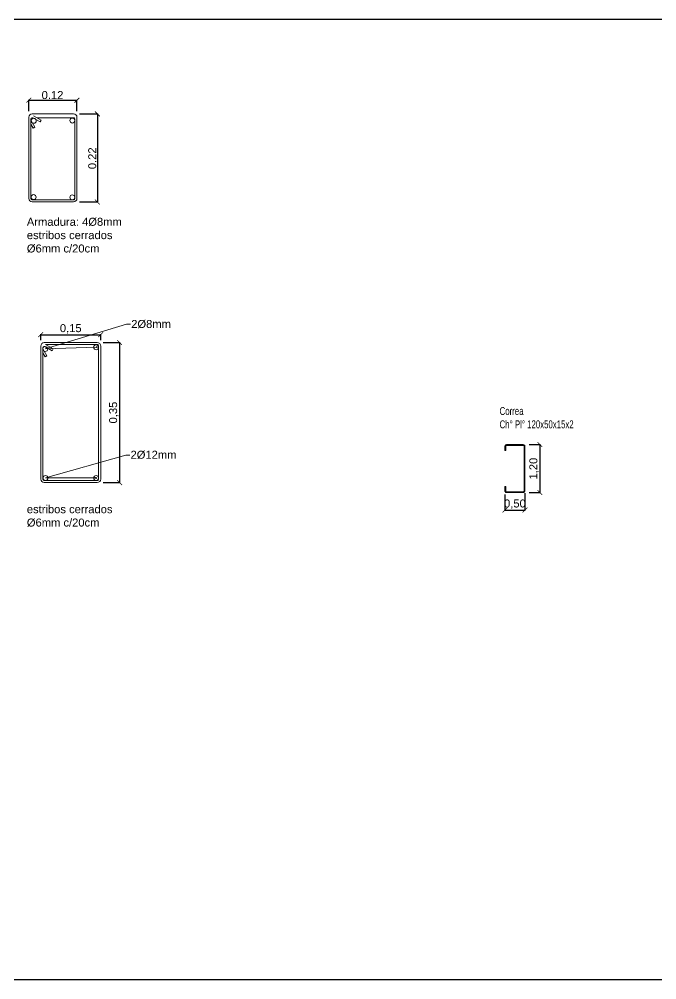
# Model space of a CAD drawing. Header units: millimetres. Extents: x 265 to 899, y -203 to 32.
# Drawn here: x 670.75 to 686.69, y -134.77 to -110.76 of the extents above; entities that cross this region are included whole.
import ezdxf
from ezdxf import colors
from ezdxf.entities.mleader import LeaderData, LeaderLine
from ezdxf.math import Vec2, Vec3

# ---------------------------------------------------------------- set-up
doc = ezdxf.new("R2010")
doc.units = ezdxf.units.MM
doc.header["$LTSCALE"] = 0.1
doc.header["$MEASUREMENT"] = 0
doc.header["$PDMODE"] = 3
doc.header["$PDSIZE"] = 0.1
doc.layers.get('DEFPOINTS').update_dxf_attribs({"color": 1})
doc.layers.add('00_EST_ARMADURA', color=1, linetype='Continuous', lineweight=13, true_color=0xff0000)
for name, color, linetype, lineweight in [('00_EST_Cotas', 6, 'Continuous', 9), ('00_EST_TEXTO', 6, 'Continuous', 9), ('00_EST_Viga', 5, 'Continuous', 20)]:
    doc.layers.add(name, color=color, linetype=linetype, lineweight=lineweight)
doc.layers.add('00_EST_NoImprimir', color=1, linetype='Continuous', plot=False)
doc.styles.add('Arial1_50', font='arial.ttf', dxfattribs={"height": 0.05})
doc.styles.add('Arial20', font='arial.ttf', dxfattribs={"height": 0.2})
doc.styles.add('COTAS', font='ROMANS.shx', dxfattribs={"width": 0.7})
doc.dimstyles.new('Cota 1-100-Andres', dxfattribs={"dimtxt": 0.2, "dimasz": 0.12, "dimexe": 0.012, "dimexo": 0.15, "dimgap": 0.025, "dimtad": 1, "dimzin": 0, "dimtxsty": 'Arial20', "dimblk1": 'ARCHTICK', "dimblk2": 'ARCHTICK', "dimsah": 1, "dimcen": 0.09, "dimclrd": 256, "dimclre": 256, "dimclrt": 256, "dimazin": 0, "dimtfac": 1, "dimtofl": 0, "dimtmove": 0, "dimatfit": 3, "dimldrblk": 'ARCHTICK', "dimfxl": 1, "dimtolj": 1, "dimtzin": 0, "dimarcsym": 0})

# ---------------------------------------------------------------- blocks, each defined once
blk = doc.blocks.new('_ARCHTICK')
at = {"color": 0, "linetype": 'ByBlock', "const_width": 0.15}
blk.add_lwpolyline([(-0.5, -0.5), (0.5, 0.5)], dxfattribs=at)
blk = doc.blocks.new('*D89')
at = {"layer": '00_EST_Cotas', "lineweight": -2, "transparency": 16777216}
for p, q in [((682.894, -122.642), (682.894, -123.039)), ((683.394, -122.602), (683.394, -123.039)), ((682.894, -123.027), (683.394, -123.027))]:
    blk.add_line(p, q, dxfattribs=at)
at = {"layer": 'DEFPOINTS', "color": 0, "transparency": 16777216}
for p in [(683.394, -122.452), (682.894, -122.492), (683.394, -123.027)]:
    blk.add_point(p, dxfattribs=at)
at = {"layer": '00_EST_Cotas', "lineweight": -2, "transparency": 16777216, "xscale": 0.12, "yscale": 0.12, "zscale": 0.12, "rotation": 180}
blk.add_blockref('_ARCHTICK', (682.894, -123.027), dxfattribs=at)
at = {"layer": '00_EST_Cotas', "lineweight": -2, "transparency": 16777216, "xscale": 0.12, "yscale": 0.12, "zscale": 0.12}
blk.add_blockref('_ARCHTICK', (683.394, -123.027), dxfattribs=at)
at = {"layer": '00_EST_Cotas', "transparency": 16777216, "insert": (683.144, -122.882), "char_height": 0.2, "attachment_point": 5, "style": 'Arial20'}
blk.add_mtext('\\A1;0,50', dxfattribs=at)
blk = doc.blocks.new('*D90')
at = {"layer": '00_EST_Cotas', "lineweight": -2, "transparency": 16777216}
for p, q in [((683.504, -121.392), (683.78, -121.392)), ((683.768, -121.392), (683.768, -122.592)), ((683.504, -122.592), (683.78, -122.592))]:
    blk.add_line(p, q, dxfattribs=at)
at = {"layer": 'DEFPOINTS', "color": 0, "transparency": 16777216}
for p in [(683.354, -121.392), (683.354, -122.592), (683.768, -122.592)]:
    blk.add_point(p, dxfattribs=at)
at = {"layer": '00_EST_Cotas', "lineweight": -2, "transparency": 16777216, "xscale": 0.12, "yscale": 0.12, "zscale": 0.12}
for p, rotation in [((683.768, -121.392), 90), ((683.768, -122.592), 270)]:
    blk.add_blockref('_ARCHTICK', p, dxfattribs=dict(at, rotation=rotation))
at = {"layer": '00_EST_Cotas', "transparency": 16777216, "insert": (683.623, -121.992), "char_height": 0.2, "attachment_point": 5, "rotation": 90, "style": 'Arial20'}
blk.add_mtext('\\A1;1,20', dxfattribs=at)
blk = doc.blocks.new('*D329')
at = {"layer": '00_EST_Cotas', "lineweight": -2, "transparency": 16777216}
for p, q in [((670.986, -113.06), (670.986, -112.77)), ((670.986, -112.782), (672.19, -112.782)), ((672.19, -113.06), (672.19, -112.77))]:
    blk.add_line(p, q, dxfattribs=at)
at = {"layer": 'DEFPOINTS', "color": 0, "transparency": 16777216}
for p in [(672.19, -112.782), (670.986, -113.21), (672.19, -113.21)]:
    blk.add_point(p, dxfattribs=at)
at = {"layer": '00_EST_Cotas', "lineweight": -2, "transparency": 16777216, "xscale": 0.12, "yscale": 0.12, "zscale": 0.12, "rotation": 180}
blk.add_blockref('_ARCHTICK', (670.986, -112.782), dxfattribs=at)
at = {"layer": '00_EST_Cotas', "lineweight": -2, "transparency": 16777216, "xscale": 0.12, "yscale": 0.12, "zscale": 0.12}
blk.add_blockref('_ARCHTICK', (672.19, -112.782), dxfattribs=at)
at = {"layer": '00_EST_Cotas', "transparency": 16777216, "insert": (671.578, -112.655), "char_height": 0.2, "attachment_point": 5, "style": 'Arial20'}
blk.add_mtext('\\A1;0.12', dxfattribs=at)
blk = doc.blocks.new('*D330')
at = {"layer": '00_EST_Cotas', "lineweight": -2, "transparency": 16777216}
for p, q in [((672.254, -113.124), (672.712, -113.124)), ((672.7, -113.124), (672.7, -115.324)), ((672.254, -115.324), (672.712, -115.324))]:
    blk.add_line(p, q, dxfattribs=at)
at = {"layer": 'DEFPOINTS', "color": 0, "transparency": 16777216}
for p in [(672.104, -113.124), (672.104, -115.324), (672.7, -115.324)]:
    blk.add_point(p, dxfattribs=at)
at = {"layer": '00_EST_Cotas', "lineweight": -2, "transparency": 16777216, "xscale": 0.12, "yscale": 0.12, "zscale": 0.12}
for p, rotation in [((672.7, -113.124), 90), ((672.7, -115.324), 270)]:
    blk.add_blockref('_ARCHTICK', p, dxfattribs=dict(at, rotation=rotation))
at = {"layer": '00_EST_Cotas', "transparency": 16777216, "insert": (672.573, -114.234), "char_height": 0.2, "attachment_point": 5, "rotation": 90, "style": 'Arial20'}
blk.add_mtext('\\A1;0.22', dxfattribs=at)
blk = doc.blocks.new('*D339')
at = {"layer": '00_EST_Cotas', "lineweight": -2, "transparency": 16777216}
for p, q in [((671.284, -118.777), (671.284, -118.632)), ((671.284, -118.644), (672.784, -118.644)), ((672.784, -118.777), (672.784, -118.632))]:
    blk.add_line(p, q, dxfattribs=at)
at = {"layer": 'DEFPOINTS', "color": 0, "transparency": 16777216}
for p in [(672.784, -118.644), (671.284, -118.927), (672.784, -118.927)]:
    blk.add_point(p, dxfattribs=at)
at = {"layer": '00_EST_Cotas', "lineweight": -2, "transparency": 16777216, "xscale": 0.12, "yscale": 0.12, "zscale": 0.12, "rotation": 180}
blk.add_blockref('_ARCHTICK', (671.284, -118.644), dxfattribs=at)
at = {"layer": '00_EST_Cotas', "lineweight": -2, "transparency": 16777216, "xscale": 0.12, "yscale": 0.12, "zscale": 0.12}
blk.add_blockref('_ARCHTICK', (672.784, -118.644), dxfattribs=at)
at = {"layer": '00_EST_Cotas', "transparency": 16777216, "insert": (672.034, -118.499), "char_height": 0.2, "attachment_point": 5, "style": 'Arial20'}
blk.add_mtext('\\A1;0,15', dxfattribs=at)
blk = doc.blocks.new('*D340')
at = {"layer": '00_EST_Cotas', "lineweight": -2, "transparency": 16777216}
for p, q in [((672.848, -118.841), (673.269, -118.841)), ((673.257, -118.841), (673.257, -122.341)), ((672.848, -122.341), (673.269, -122.341))]:
    blk.add_line(p, q, dxfattribs=at)
at = {"layer": 'DEFPOINTS', "color": 0, "transparency": 16777216}
for p in [(672.698, -118.841), (672.698, -122.341), (673.257, -122.341)]:
    blk.add_point(p, dxfattribs=at)
at = {"layer": '00_EST_Cotas', "lineweight": -2, "transparency": 16777216, "xscale": 0.12, "yscale": 0.12, "zscale": 0.12}
for p, rotation in [((673.257, -118.841), 90), ((673.257, -122.341), 270)]:
    blk.add_blockref('_ARCHTICK', p, dxfattribs=dict(at, rotation=rotation))
at = {"layer": '00_EST_Cotas', "transparency": 16777216, "insert": (673.112, -120.591), "char_height": 0.2, "attachment_point": 5, "rotation": 90, "style": 'Arial20'}
blk.add_mtext('\\A1;0,35', dxfattribs=at)
blk = doc.blocks.new('_DotSmall')
at = {"color": 0, "linetype": 'ByBlock', "const_width": 0.5}
blk.add_lwpolyline([(-0.0625, 0, 1), (0.0625, 0, 1)], format="xyb", close=True, dxfattribs=at)

msp = doc.modelspace()

# ---------------------------------------------------------------- linework, layer by layer
at = {"layer": '00_EST_ARMADURA'}
for p, q in [((671.14, -113.457, 3.051), (671.038, -113.279, 3.051)), ((671.27, -113.327, 3.051), (671.09, -113.224, 3.051)), ((671.104, -113.172, 3.051), (671.295, -113.283, 3.051)), ((671.295, -113.283, 3.051), (671.27, -113.327, 3.051)), ((671.038, -113.383, 3.051), (671.095, -113.483, 3.051)), ((671.095, -113.483, 3.051), (671.14, -113.457, 3.051)), ((670.986, -115.238), (670.986, -113.79)), ((672.19, -113.79), (672.19, -115.238)), ((672.104, -115.324), (671.072, -115.324)), ((671.438, -119.174, 3.051), (671.336, -118.997, 3.051)), ((671.336, -119.1, 3.051), (671.393, -119.2, 3.051)), ((671.568, -119.045, 3.051), (671.388, -118.941, 3.051)), ((671.886, -118.89, 1.574), (671.402, -118.889, 3.051)), ((671.402, -118.889, 3.051), (671.594, -119, 3.051)), ((671.594, -119, 3.051), (671.568, -119.045, 3.051)), ((672.698, -118.89), (671.886, -118.889, 2.477)), ((671.393, -119.2, 3.051), (671.438, -119.174, 3.051)), ((671.284, -122.255), (671.284, -119.657)), ((672.784, -119.657), (672.784, -122.255)), ((671.794, -122.341), (671.37, -122.341)), ((672.698, -122.341), (671.794, -122.341))]:
    msp.add_line(p, q, dxfattribs=at)
for points in [[(670.986, -113.79), (670.986, -113.21, -0.414214), (671.072, -113.124), (672.104, -113.124, -0.414214), (672.19, -113.21), (672.19, -113.79)], [(671.038, -114.243), (671.038, -113.258, -0.414214), (671.072, -113.224), (671.09, -113.224)], [(671.193, -113.224), (672.104, -113.224, -0.414214), (672.138, -113.258), (672.138, -114.243)], [(672.138, -114.243), (672.138, -115.238, -0.414214), (672.104, -115.272), (671.072, -115.272, -0.414214), (671.038, -115.238), (671.038, -114.243)], [(671.284, -119.657), (671.284, -118.927, -0.414214), (671.37, -118.841), (671.886, -118.841)], [(671.886, -118.841), (672.698, -118.841, -0.414214), (672.784, -118.927), (672.784, -119.657)], [(671.336, -121.26), (671.336, -118.975, -0.414214), (671.37, -118.941), (671.388, -118.941)], [(671.886, -118.89), (672.698, -118.89, -0.414214), (672.732, -118.924), (672.732, -121.26)], [(671.794, -122.289), (671.37, -122.289, -0.414214), (671.336, -122.255), (671.336, -121.26)], [(672.732, -121.26), (672.732, -122.255, -0.414214), (672.698, -122.289), (671.794, -122.289)]]:
    msp.add_lwpolyline(points, format="xyb", dxfattribs=at)
for centre in [(671.108, -113.297), (672.074, -113.29), (671.105, -115.206), (672.073, -115.21), (671.397, -119.001), (672.669, -118.958), (671.401, -122.226), (672.67, -122.227)]:
    msp.add_circle(centre, 0.0623, dxfattribs=at)
for centre, start, end in [((671.072, -115.238), 180, 270), ((672.104, -115.238), 270, 0), ((671.37, -122.255), 180, 270), ((672.698, -122.255), 270, 0)]:
    msp.add_arc(centre, 0.086, start, end, dxfattribs=at)
at = {"layer": '00_EST_NoImprimir'}
msp.add_lwpolyline([(654.639, -110.758), (695.385, -110.758), (695.385, -134.77), (654.639, -134.77)], close=True, dxfattribs=at)
at = {"layer": '00_EST_Viga'}
for points in [[(682.982, -121.392), (682.934, -121.392, 0.414214), (682.894, -121.432), (682.894, -121.542), (682.914, -121.542), (682.914, -121.432, -0.414214), (682.934, -121.412), (682.982, -121.412)], [(683.394, -121.892), (683.394, -121.432, 0.414214), (683.354, -121.392), (682.982, -121.392)], [(682.982, -121.412), (683.354, -121.412, -0.414214), (683.374, -121.432), (683.374, -121.892)], [(682.982, -122.572), (683.354, -122.572, 0.414214), (683.374, -122.552), (683.374, -121.892)], [(683.394, -121.892), (683.394, -122.552, -0.414214), (683.354, -122.592), (682.982, -122.592)], [(682.982, -122.592), (682.934, -122.592, -0.414214), (682.894, -122.552), (682.894, -122.442), (682.914, -122.442), (682.914, -122.552, 0.414214), (682.934, -122.572), (682.982, -122.572)]]:
    msp.add_lwpolyline(points, format="xyb", dxfattribs=at)

# ---------------------------------------------------------------- texts
at = {"layer": '00_EST_TEXTO', "char_height": 0.2, "attachment_point": 1}
for s, width, gutter_width, insert, style in [('Armadura: 4%%C8mm\\Pestribos cerrados\\P%%C6mm c/20cm', 3.53133, 0.25, (670.936, -115.722), 'Arial1_50'), ('{\\fArial|b0|i0|c0|p34;Correa\\PCh° Pl° 120x50x15x2}', 1.89307, 12.5, (682.761, -120.452), 'COTAS'), ('estribos cerrados\\P%%C6mm c/20cm', 3.53133, 0.25, (670.936, -122.907), 'Arial1_50')]:
    msp.add_mtext_dynamic_manual_height_columns(s, width=width, gutter_width=gutter_width, heights=[0], dxfattribs=dict(at, insert=insert, style=style))

# ---------------------------------------------------------------- dimensions: what is measured, and where the dimension line sits
at = {"layer": '00_EST_Cotas'}
dim = msp.add_linear_dim(base=(672.19, -112.782), p1=(670.986, -113.21), p2=(672.19, -113.21), text='0.12', dimstyle='Cota 1-100-Andres', dxfattribs=at)
dim.commit()
dim.dimension.update_dxf_attribs({"geometry": '*D329', "text_midpoint": (671.578, -112.782), "dimtype": 160})
dim = msp.add_linear_dim(base=(672.7, -115.324), p1=(672.104, -113.124), p2=(672.104, -115.324), angle=90, text='0.22', dimstyle='Cota 1-100-Andres', dxfattribs=at)
dim.commit()
dim.dimension.update_dxf_attribs({"geometry": '*D330', "text_midpoint": (672.7, -114.234), "dimtype": 160})
dim = msp.add_linear_dim(base=(672.784, -118.644), p1=(671.284, -118.927), p2=(672.784, -118.927), text='0,15', dimstyle='Cota 1-100-Andres', dxfattribs=at)
dim.commit()
dim.dimension.update_dxf_attribs({"geometry": '*D339', "text_midpoint": (672.034, -118.499)})
dim = msp.add_linear_dim(base=(673.257, -122.341), p1=(672.698, -118.841), p2=(672.698, -122.341), angle=90, text='0,35', dimstyle='Cota 1-100-Andres', dxfattribs=at)
dim.commit()
dim.dimension.update_dxf_attribs({"geometry": '*D340', "text_midpoint": (673.112, -120.591)})
dim = msp.add_linear_dim(base=(683.768, -122.592), p1=(683.354, -121.392), p2=(683.354, -122.592), angle=90, dimstyle='Cota 1-100-Andres', dxfattribs=at)
dim.commit()
dim.dimension.update_dxf_attribs({"geometry": '*D90', "text_midpoint": (683.768, -121.992), "dimtype": 160})
dim = msp.add_linear_dim(base=(683.394, -123.027), p1=(682.894, -122.492), p2=(683.394, -122.452), dimstyle='Cota 1-100-Andres', dxfattribs=at)
dim.commit()
dim.dimension.update_dxf_attribs({"geometry": '*D89', "text_midpoint": (683.144, -123.027), "dimtype": 160})

# ---------------------------------------------------------------- leaders
at = {"layer": '00_EST_TEXTO'}
ml = msp.add_multileader_mtext('Standard', dxfattribs=at)
ml.set_content('{\\C256;2%%C8mm}', color=2, style='Arial20')
ml.set_leader_properties(color=256, linetype='ByLayer', lineweight=-1)
ml.set_arrow_properties(name='DOTSMALL')
ml.build(insert=Vec2(0, 0))
ml.multileader.update_dxf_attribs({"text_left_attachment_type": 2, "text_right_attachment_type": 2, "dogleg_length": 0.1, "arrow_head_size": 0.08})
ctx = ml.context
ctx.base_point, ctx.char_height, ctx.arrow_head_size, ctx.landing_gap_size, ctx.plane_origin = Vec3(673.527, -118.383), 0.2, 0.08, 0.02, Vec3(672.688, -118.955)
ctx.left_attachment, ctx.right_attachment = 2, 2
notes = []
notes.append((ctx, [(0, (1, 1, 0), (673.427, -118.383), (1, 0), 0.1, [(1, [(672.688, -118.955), (671.397, -119.001)], 0, [])])]))
ctx.mtext.insert, ctx.mtext.flow_direction = Vec3(673.547, -118.276), 5
ml = msp.add_multileader_mtext('Standard', dxfattribs=at)
ml.set_content('{\\C256;2%%C12mm}', color=2, style='Arial20')
ml.set_leader_properties(color=256, linetype='ByLayer', lineweight=-1)
ml.set_arrow_properties(name='DOTSMALL')
ml.build(insert=Vec2(0, 0))
ml.multileader.update_dxf_attribs({"text_left_attachment_type": 2, "text_right_attachment_type": 2, "dogleg_length": 0.1, "arrow_head_size": 0.08})
ctx = ml.context
ctx.base_point, ctx.char_height, ctx.arrow_head_size, ctx.landing_gap_size, ctx.plane_origin = Vec3(673.51, -121.652), 0.2, 0.08, 0.02, Vec3(672.67, -122.224)
ctx.left_attachment, ctx.right_attachment = 2, 2
notes.append((ctx, [(0, (1, 1, 0), (673.41, -121.652), (1, 0), 0.1, [(1, [(672.67, -122.224), (671.401, -122.226)], 0, [])])]))
ctx.mtext.insert, ctx.mtext.flow_direction = Vec3(673.53, -121.545), 5
for ctx, leaders in notes:
    for number, flags, end, landing, length, lines in leaders:
        leader = LeaderData()
        leader.index, (leader.has_last_leader_line, leader.has_dogleg_vector, leader.attachment_direction) = number, flags
        leader.last_leader_point, leader.dogleg_vector, leader.dogleg_length = Vec3(end), Vec3(landing), length
        for number, points, colour, breaks in lines:
            line = LeaderLine()
            line.index, line.vertices, line.color, line.breaks = number, Vec3.list(points), colors.encode_raw_color(colour), breaks
            leader.lines.append(line)
        ctx.leaders.append(leader)

doc.saveas('drawing.dxf')
